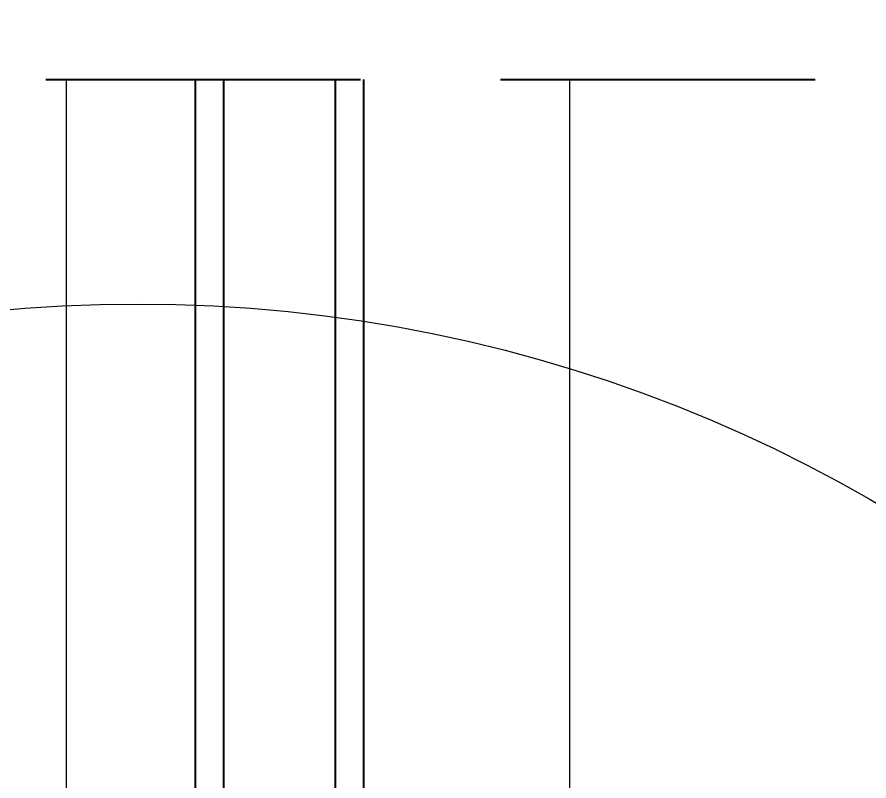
# Model space of a CAD drawing. Header units: millimetres. Extents: x 3755 to 5685, y 4194 to 7013.
# Drawn here: x 4320.8 to 4442.6, y 6268.6 to 6377.8 of the extents above; entities that cross this region are included whole.
import ezdxf

# ---------------------------------------------------------------- set-up
doc = ezdxf.new("R2010")
doc.units = ezdxf.units.MM
doc.linetypes.add('HHSTRICHLIERT', pattern=[65, 45, -20])
doc.layers.add('Xella 025', color=7, linetype='Continuous', lineweight=25)
doc.layers.add('Xella Bemaßung', color=7, linetype='Continuous', lineweight=13)
doc.styles.get("Standard").update_dxf_attribs({"font": 'arial.ttf', "height": 25})
doc.dimstyles.new('IBN-Xella', dxfattribs={"dimtxt": 25, "dimasz": 25, "dimexe": 25, "dimexo": 20, "dimgap": 20, "dimtad": 1, "dimdec": 1, "dimlfac": 0.1, "dimdsep": 46, "dimtxsty": 'Standard', "dimblk": 'OBLIQUE', "dimcen": 10, "dimdle": 15, "dimadec": 0, "dimazin": 0, "dimtfac": 1, "dimtdec": 1, "dimtix": 1, "dimtofl": 0, "dimtmove": 2, "dimatfit": 0, "dimldrblk": 'OBLIQUE', "dimfxl": 1, "dimtolj": 1, "dimtzin": 0, "dimarcsym": 1})

# ---------------------------------------------------------------- blocks, each defined once
blk = doc.blocks.new('_Oblique')
at = {"color": 0, "linetype": 'ByBlock', "lineweight": -2}
blk.add_line((-0.5, -0.5), (0.5, 0.5), dxfattribs=at)
blk = doc.blocks.new('*D3')
at = {"layer": 'DEFPOINTS', "color": 0, "transparency": 16777216}
for p in [(4310.46, 6444.83), (4245.46, 6368.88), (4310.46, 6368.88)]:
    blk.add_point(p, dxfattribs=at)
at = {"layer": 'Xella Bemaßung', "color": 0, "lineweight": -2, "transparency": 16777216}
for p, q in [((4245.46, 6388.88), (4245.46, 6469.83)), ((4310.46, 6388.88), (4310.46, 6469.83)), ((4230.46, 6444.83), (4325.46, 6444.83))]:
    blk.add_line(p, q, dxfattribs=at)
at = {"layer": 'Xella Bemaßung', "color": 0, "lineweight": -2, "transparency": 16777216, "xscale": 25, "yscale": 25, "zscale": 25, "rotation": 180}
blk.add_blockref('_Oblique', (4245.46, 6444.83), dxfattribs=at)
at = {"layer": 'Xella Bemaßung', "color": 0, "lineweight": -2, "transparency": 16777216, "xscale": 25, "yscale": 25, "zscale": 25}
blk.add_blockref('_Oblique', (4310.46, 6444.83), dxfattribs=at)
at = {"layer": 'Xella Bemaßung', "color": 0, "transparency": 16777216, "insert": (4277.96, 6477.59), "char_height": 25, "attachment_point": 5}
blk.add_mtext('\\A1;6.5', dxfattribs=at)
blk = doc.blocks.new('*D4')
at = {"layer": 'DEFPOINTS', "color": 0, "transparency": 16777216}
for p in [(4545.46, 6511.76), (4245.46, 6368.88), (4545.46, 6368.86)]:
    blk.add_point(p, dxfattribs=at)
at = {"layer": 'Xella Bemaßung', "color": 0, "lineweight": -2, "transparency": 16777216}
for p, q in [((4245.46, 6388.88), (4245.46, 6536.76)), ((4545.46, 6388.86), (4545.46, 6536.76)), ((4230.46, 6511.76), (4560.46, 6511.76))]:
    blk.add_line(p, q, dxfattribs=at)
at = {"layer": 'Xella Bemaßung', "color": 0, "lineweight": -2, "transparency": 16777216, "xscale": 25, "yscale": 25, "zscale": 25, "rotation": 180}
blk.add_blockref('_Oblique', (4245.46, 6511.76), dxfattribs=at)
at = {"layer": 'Xella Bemaßung', "color": 0, "lineweight": -2, "transparency": 16777216, "xscale": 25, "yscale": 25, "zscale": 25}
blk.add_blockref('_Oblique', (4545.46, 6511.76), dxfattribs=at)
at = {"layer": 'Xella Bemaßung', "color": 0, "transparency": 16777216, "insert": (4395.46, 6544.53), "char_height": 25, "attachment_point": 5}
blk.add_mtext('\\A1;30', dxfattribs=at)

msp = doc.modelspace()

# ---------------------------------------------------------------- linework, layer by layer
at = {"layer": 'Xella 025', "linetype": 'HHSTRICHLIERT'}
msp.add_line((4194.89, 6368.88), (4620.88, 6368.88), dxfattribs=at)
at = {"layer": 'Xella 025', "linetype": 'Continuous', "lineweight": 15}
for p, q in [((4327.81, 6368.88), (4327.81, 6208.88)), ((4399.81, 6191.88), (4399.81, 6368.88))]:
    msp.add_line(p, q, dxfattribs=at)
at = {"layer": 'Xella 025', "linetype": 'Continuous'}
for p, q in [((4346.3, 6248.7), (4346.3, 6368.88)), ((4350.3, 6368.88), (4350.3, 6248.7)), ((4366.3, 6248.7), (4366.3, 6368.88)), ((4370.3, 6368.88), (4370.3, 6248.7))]:
    msp.add_line(p, q, dxfattribs=at)
at = {"layer": 'Xella Bemaßung'}
msp.add_circle((4338.04, 6126.75), 210.04, dxfattribs=at)

# ---------------------------------------------------------------- dimensions: what is measured, and where the dimension line sits
dim = msp.add_linear_dim(base=(4545.46, 6511.76), p1=(4245.46, 6368.88), p2=(4545.46, 6368.86), dimstyle='IBN-Xella', dxfattribs=at)
dim.commit()
dim.dimension.update_dxf_attribs({"geometry": '*D4', "text_midpoint": (4395.46, 6544.53)})
dim = msp.add_linear_dim(base=(4310.46, 6444.83), p1=(4245.46, 6368.88), p2=(4310.46, 6368.88), dimstyle='IBN-Xella', dxfattribs=at)
dim.commit()
dim.dimension.update_dxf_attribs({"geometry": '*D3', "text_midpoint": (4277.96, 6477.59), "dimtype": 160})

doc.saveas('drawing.dxf')
